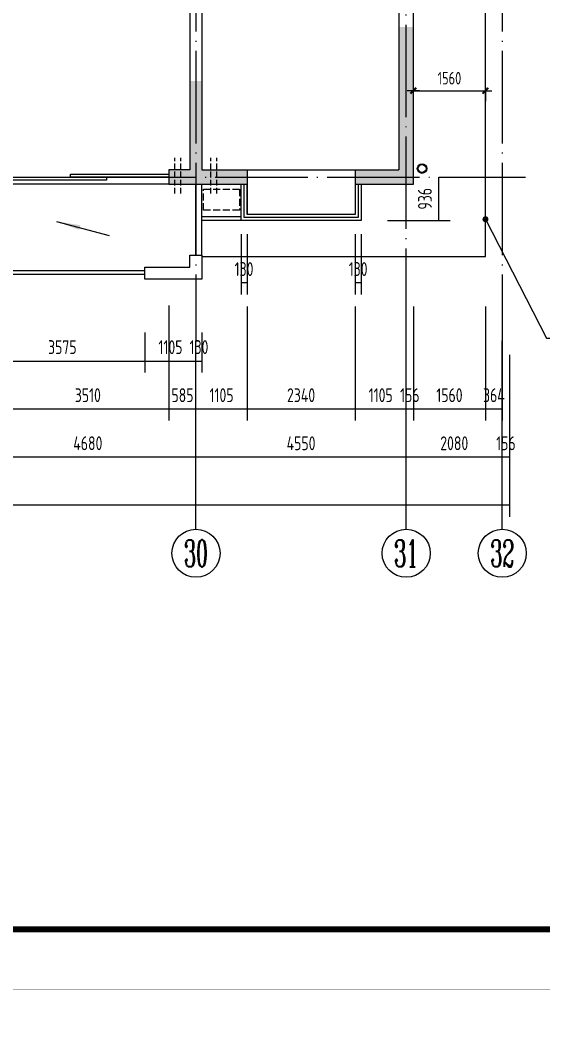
# Model space of a CAD drawing. Extents: x -726032 to 135930, y -151624 to 587044.
# Drawn here: x -653837 to -642515, y 531826 to 553422 of the extents above; entities that cross this region are included whole.
import ezdxf
from ezdxf.enums import TextEntityAlignment as Align

# ---------------------------------------------------------------- set-up
doc = ezdxf.new("R2010")
doc.units = 0
doc.header["$LTSCALE"] = 1000
doc.header["$MEASUREMENT"] = 0
doc.linetypes.add('DASH', pattern=[0.35, 0.25, -0.1])
doc.linetypes.add('DOTE', pattern=[2.42, 2, -0.2, 0.02, -0.2])
doc.layers.get('0').update_dxf_attribs({"linetype": 'CONTINUOUS'})
doc.layers.get('DEFPOINTS').update_dxf_attribs({"color": 1, "linetype": 'CONTINUOUS'})
for name, color, linetype in [('AXIS', 245, 'CONTINUOUS'), ('AXIS_TEXT', 7, 'CONTINUOUS'), ('COLUMN', 170, 'CONTINUOUS'), ('DOTE', 8, 'DOTE'), ('GROUND', 45, 'CONTINUOUS'), ('PUB_DIM', 245, 'CONTINUOUS'), ('PUB_TITLE', 1, 'CONTINUOUS'), ('ROOF', 4, 'CONTINUOUS'), ('WALL', 255, 'CONTINUOUS'), ('WINDOW', 155, 'CONTINUOUS'), ('引线', 213, 'CONTINUOUS'), ('空调', 245, 'CONTINUOUS'), ('雨水管', 20, 'CONTINUOUS')]:
    doc.layers.add(name, color=color, linetype=linetype)
doc.styles.add('COMPLEX', font='COMPLEX')
doc.styles.add('DIM_FONT', font='isocp.shx', dxfattribs={"width": 0.8})
doc.dimstyles.new('AXIS', dxfattribs={"dimtxt": 300, "dimasz": 1, "dimexe": 250, "dimexo": 300, "dimgap": 150, "dimtad": 1, "dimdec": 0, "dimzin": 0, "dimdsep": 46, "dimtxsty": 'DIM_FONT', "dimcen": 0.09, "dimse1": 1, "dimse2": 1, "dimclrt": 142, "dimadec": 0, "dimazin": 0, "dimtfac": 1, "dimtdec": 0, "dimtix": 1, "dimtmove": 2, "dimatfit": 3, "dimfxl": 1, "dimtolj": 1, "dimtzin": 0, "dimarcsym": 0})
doc.dimstyles.new('DIMA', dxfattribs={"dimtxt": 300, "dimasz": 1, "dimexe": 250, "dimexo": 300, "dimgap": 150, "dimtad": 1, "dimdec": 0, "dimzin": 0, "dimdsep": 46, "dimtxsty": 'DIM_FONT', "dimcen": 0.09, "dimse1": 1, "dimclrt": 142, "dimadec": 0, "dimazin": 0, "dimtfac": 1, "dimtdec": 0, "dimtix": 1, "dimtmove": 2, "dimatfit": 3, "dimfxl": 1, "dimtolj": 1, "dimtzin": 0, "dimarcsym": 0})
doc.dimstyles.new('DIMB', dxfattribs={"dimtxt": 300, "dimasz": 1, "dimexe": 250, "dimexo": 300, "dimgap": 150, "dimtad": 1, "dimdec": 0, "dimzin": 0, "dimdsep": 46, "dimtxsty": 'DIM_FONT', "dimcen": 0.09, "dimse2": 1, "dimclrt": 142, "dimadec": 0, "dimazin": 0, "dimtfac": 1, "dimtdec": 0, "dimtix": 1, "dimtmove": 2, "dimatfit": 3, "dimfxl": 1, "dimtolj": 1, "dimtzin": 0, "dimarcsym": 0})
doc.dimstyles.new('DIMN', dxfattribs={"dimtxt": 300, "dimasz": 1, "dimexe": 250, "dimexo": 300, "dimgap": 150, "dimtad": 1, "dimdec": 0, "dimzin": 0, "dimdsep": 46, "dimtxsty": 'DIM_FONT', "dimcen": 0.09, "dimclrt": 142, "dimadec": 0, "dimazin": 0, "dimtfac": 1, "dimtdec": 0, "dimtix": 1, "dimtmove": 2, "dimatfit": 3, "dimfxl": 1, "dimtolj": 1, "dimtzin": 0, "dimarcsym": 0})

# ---------------------------------------------------------------- blocks, each defined once
blk = doc.blocks.new('*D3557')
at = {"layer": 'DEFPOINTS', "color": 0, "transparency": 16777216}
for p in [(-651132, 546963), (-650027, 546963), (-650027, 546043)]:
    blk.add_point(p, dxfattribs=at)
at = {"layer": 'PUB_DIM', "color": 0, "lineweight": -2, "transparency": 16777216}
for p, q in [((-651132, 546663), (-651132, 545793)), ((-651131, 546043), (-650028, 546043))]:
    blk.add_line(p, q, dxfattribs=at)
at = {"layer": 'PUB_DIM', "color": 0, "transparency": 16777216}
for points in [[(-651131, 546043), (-651131, 546043), (-651132, 546043)], [(-650028, 546043), (-650028, 546043), (-650027, 546043)]]:
    blk.add_solid(points, dxfattribs=at)
at = {"layer": 'PUB_DIM', "color": 142, "transparency": 16777216, "insert": (-650579, 546343), "char_height": 300, "attachment_point": 5, "style": 'DIM_FONT'}
blk.add_mtext('\\A1;1105', dxfattribs=at)
blk = doc.blocks.new('*D3167')
at = {"layer": 'AXIS', "color": 0, "lineweight": -2, "transparency": 16777216}
blk.add_line((-650028, 543963), (-654706, 543963), dxfattribs=at)
at = {"layer": 'AXIS', "color": 0, "transparency": 16777216}
for points in [[(-654706, 543963), (-654706, 543963), (-654707, 543963)], [(-650028, 543963), (-650028, 543963), (-650027, 543963)]]:
    blk.add_solid(points, dxfattribs=at)
at = {"layer": 'DEFPOINTS', "color": 0, "transparency": 16777216}
for p in [(-654707, 546480), (-650027, 546480), (-654707, 543963)]:
    blk.add_point(p, dxfattribs=at)
at = {"layer": 'AXIS', "color": 142, "transparency": 16777216, "insert": (-652367, 544263), "char_height": 300, "attachment_point": 5, "style": 'DIM_FONT'}
blk.add_mtext('\\A1;4680', dxfattribs=at)
blk = doc.blocks.new('*D491')
at = {"layer": 'DEFPOINTS', "color": 0, "transparency": 16777216}
for p in [(-654122, 547806), (-650612, 547546), (-654122, 545003)]:
    blk.add_point(p, dxfattribs=at)
at = {"layer": 'PUB_DIM', "color": 0, "lineweight": -2, "transparency": 16777216}
for p, q in [((-654122, 547506), (-654122, 544753)), ((-650612, 547246), (-650612, 544753)), ((-650613, 545003), (-654121, 545003))]:
    blk.add_line(p, q, dxfattribs=at)
at = {"layer": 'PUB_DIM', "color": 0, "transparency": 16777216}
for points in [[(-654121, 545003), (-654121, 545003), (-654122, 545003)], [(-650613, 545003), (-650613, 545003), (-650612, 545003)]]:
    blk.add_solid(points, dxfattribs=at)
at = {"layer": 'PUB_DIM', "color": 142, "transparency": 16777216, "insert": (-652367, 545303), "char_height": 300, "attachment_point": 5, "style": 'DIM_FONT'}
blk.add_mtext('\\A1;3510', dxfattribs=at)
blk = doc.blocks.new('*D1717')
at = {"layer": 'DEFPOINTS', "color": 0, "transparency": 16777216}
for p in [(-654707, 546963), (-651132, 546963), (-651132, 546043)]:
    blk.add_point(p, dxfattribs=at)
at = {"layer": 'PUB_DIM', "color": 0, "lineweight": -2, "transparency": 16777216}
for p, q in [((-651132, 546663), (-651132, 545793)), ((-654706, 546043), (-651133, 546043))]:
    blk.add_line(p, q, dxfattribs=at)
at = {"layer": 'PUB_DIM', "color": 0, "transparency": 16777216}
for points in [[(-654706, 546043), (-654706, 546043), (-654707, 546043)], [(-651133, 546043), (-651133, 546043), (-651132, 546043)]]:
    blk.add_solid(points, dxfattribs=at)
at = {"layer": 'PUB_DIM', "color": 142, "transparency": 16777216, "insert": (-652919, 546343), "char_height": 300, "attachment_point": 5, "style": 'DIM_FONT'}
blk.add_mtext('\\A1;3575', dxfattribs=at)
blk = doc.blocks.new('*D513')
at = {"layer": 'AXIS', "color": 0, "lineweight": -2, "transparency": 16777216}
for p, q in [((-711920, 546180), (-711920, 542673)), ((-643241, 546180), (-643241, 542673)), ((-643242, 542923), (-711919, 542923))]:
    blk.add_line(p, q, dxfattribs=at)
at = {"layer": 'AXIS', "color": 0, "transparency": 16777216}
for points in [[(-711919, 542923), (-711919, 542923), (-711920, 542923)], [(-643242, 542923), (-643242, 542923), (-643241, 542923)]]:
    blk.add_solid(points, dxfattribs=at)
at = {"layer": 'DEFPOINTS', "color": 0, "transparency": 16777216}
for p in [(-711920, 546480), (-643241, 546480), (-711920, 542923)]:
    blk.add_point(p, dxfattribs=at)
at = {"layer": 'AXIS', "color": 142, "transparency": 16777216, "insert": (-677580, 543223), "char_height": 300, "attachment_point": 5, "style": 'DIM_FONT'}
blk.add_mtext('\\A1;68679', dxfattribs=at)
blk = doc.blocks.new('_AXISO')
blk.add_circle((0, 0), 0.5)
at = {"layer": 'AXIS_TEXT', "style": 'COMPLEX', "width": 1.041667}
blk.add_attdef('A', text='', height=0.56, dxfattribs=at).set_placement((-0.25, -0.28), (0.25, -0.28), align=Align.FIT)
blk = doc.blocks.new('*D3459')
at = {"layer": 'AXIS', "color": 0, "lineweight": -2, "transparency": 16777216}
for p, q in [((-643398, 543963), (-643399, 543963)), ((-643241, 543963), (-643397, 543963)), ((-643240, 543963), (-643239, 543963))]:
    blk.add_line(p, q, dxfattribs=at)
at = {"layer": 'AXIS', "color": 0, "transparency": 16777216}
for points in [[(-643398, 543963), (-643398, 543963), (-643397, 543963)], [(-643240, 543963), (-643240, 543963), (-643241, 543963)]]:
    blk.add_solid(points, dxfattribs=at)
at = {"layer": 'DEFPOINTS', "color": 0, "transparency": 16777216}
for p in [(-643397, 546480), (-643241, 546480), (-643397, 543963)]:
    blk.add_point(p, dxfattribs=at)
at = {"layer": 'AXIS', "color": 142, "transparency": 16777216, "insert": (-643319, 544263), "char_height": 300, "attachment_point": 5, "style": 'DIM_FONT'}
blk.add_mtext('\\A1;156', dxfattribs=at)
blk = doc.blocks.new('*D1451')
at = {"layer": 'DEFPOINTS', "color": 0, "transparency": 16777216}
for p in [(-643761, 547520), (-643397, 547520), (-643761, 545003)]:
    blk.add_point(p, dxfattribs=at)
at = {"layer": 'PUB_DIM', "color": 0, "lineweight": -2, "transparency": 16777216}
for p, q in [((-643761, 547220), (-643761, 544753)), ((-643397, 547220), (-643397, 544753)), ((-643762, 545003), (-643763, 545003)), ((-643397, 545003), (-643761, 545003)), ((-643396, 545003), (-643395, 545003))]:
    blk.add_line(p, q, dxfattribs=at)
at = {"layer": 'PUB_DIM', "color": 0, "transparency": 16777216}
for points in [[(-643762, 545003), (-643762, 545003), (-643761, 545003)], [(-643396, 545003), (-643396, 545003), (-643397, 545003)]]:
    blk.add_solid(points, dxfattribs=at)
at = {"layer": 'PUB_DIM', "color": 142, "transparency": 16777216, "insert": (-643579, 545303), "char_height": 300, "attachment_point": 5, "style": 'DIM_FONT'}
blk.add_mtext('\\A1;364', dxfattribs=at)
blk = doc.blocks.new('*D1454')
at = {"layer": 'DEFPOINTS', "color": 0, "transparency": 16777216}
for p in [(-648922, 547520), (-646582, 547520), (-648922, 545003)]:
    blk.add_point(p, dxfattribs=at)
at = {"layer": 'PUB_DIM', "color": 0, "lineweight": -2, "transparency": 16777216}
for p, q in [((-648922, 547220), (-648922, 544753)), ((-646582, 547220), (-646582, 544753)), ((-646583, 545003), (-648921, 545003))]:
    blk.add_line(p, q, dxfattribs=at)
at = {"layer": 'PUB_DIM', "color": 0, "transparency": 16777216}
for points in [[(-648921, 545003), (-648921, 545003), (-648922, 545003)], [(-646583, 545003), (-646583, 545003), (-646582, 545003)]]:
    blk.add_solid(points, dxfattribs=at)
at = {"layer": 'PUB_DIM', "color": 142, "transparency": 16777216, "insert": (-647752, 545303), "char_height": 300, "attachment_point": 5, "style": 'DIM_FONT'}
blk.add_mtext('\\A1;2340', dxfattribs=at)
blk = doc.blocks.new('*D1455')
at = {"layer": 'DEFPOINTS', "color": 0, "transparency": 16777216}
for p in [(-646582, 549086), (-646452, 549086), (-646582, 547732)]:
    blk.add_point(p, dxfattribs=at)
at = {"layer": 'PUB_DIM', "color": 0, "lineweight": -2, "transparency": 16777216}
for p, q in [((-646582, 548786), (-646582, 547482)), ((-646452, 548786), (-646452, 547482)), ((-646583, 547732), (-646584, 547732)), ((-646452, 547732), (-646582, 547732)), ((-646451, 547732), (-646450, 547732))]:
    blk.add_line(p, q, dxfattribs=at)
at = {"layer": 'PUB_DIM', "color": 0, "transparency": 16777216}
for points in [[(-646583, 547732), (-646583, 547732), (-646582, 547732)], [(-646451, 547732), (-646451, 547732), (-646452, 547732)]]:
    blk.add_solid(points, dxfattribs=at)
at = {"layer": 'PUB_DIM', "color": 142, "transparency": 16777216, "insert": (-646517, 548032), "char_height": 300, "attachment_point": 5, "style": 'DIM_FONT'}
blk.add_mtext('\\A1;130', dxfattribs=at)
blk = doc.blocks.new('*D2689')
at = {"layer": 'DEFPOINTS', "color": 0, "transparency": 16777216}
for p in [(-650612, 547546), (-650027, 547546), (-650612, 545003)]:
    blk.add_point(p, dxfattribs=at)
at = {"layer": 'PUB_DIM', "color": 0, "lineweight": -2, "transparency": 16777216}
for p, q in [((-650612, 547246), (-650612, 544753)), ((-650613, 545003), (-650614, 545003)), ((-650027, 545003), (-650612, 545003)), ((-650026, 545003), (-650025, 545003))]:
    blk.add_line(p, q, dxfattribs=at)
at = {"layer": 'PUB_DIM', "color": 0, "transparency": 16777216}
for points in [[(-650613, 545003), (-650613, 545003), (-650612, 545003)], [(-650026, 545003), (-650026, 545003), (-650027, 545003)]]:
    blk.add_solid(points, dxfattribs=at)
at = {"layer": 'PUB_DIM', "color": 142, "transparency": 16777216, "insert": (-650319, 545303), "char_height": 300, "attachment_point": 5, "style": 'DIM_FONT'}
blk.add_mtext('\\A1;585', dxfattribs=at)
blk = doc.blocks.new('*D2690')
at = {"layer": 'DEFPOINTS', "color": 0, "transparency": 16777216}
for p in [(-650027, 546963), (-649897, 546963), (-649897, 546043)]:
    blk.add_point(p, dxfattribs=at)
at = {"layer": 'PUB_DIM', "color": 0, "lineweight": -2, "transparency": 16777216}
for p, q in [((-649897, 546663), (-649897, 545793)), ((-650028, 546043), (-650029, 546043)), ((-650027, 546043), (-649897, 546043)), ((-649896, 546043), (-649895, 546043))]:
    blk.add_line(p, q, dxfattribs=at)
at = {"layer": 'PUB_DIM', "color": 0, "transparency": 16777216}
for points in [[(-650028, 546043), (-650028, 546043), (-650027, 546043)], [(-649896, 546043), (-649896, 546043), (-649897, 546043)]]:
    blk.add_solid(points, dxfattribs=at)
at = {"layer": 'PUB_DIM', "color": 142, "transparency": 16777216, "insert": (-649962, 546343), "char_height": 300, "attachment_point": 5, "style": 'DIM_FONT'}
blk.add_mtext('\\A1;130', dxfattribs=at)
blk = doc.blocks.new('*D3848')
at = {"layer": 'DEFPOINTS', "color": 0, "transparency": 16777216}
for p in [(-650027, 547546), (-648922, 547520), (-650027, 545003)]:
    blk.add_point(p, dxfattribs=at)
at = {"layer": 'PUB_DIM', "color": 0, "lineweight": -2, "transparency": 16777216}
for p, q in [((-648922, 547220), (-648922, 544753)), ((-648923, 545003), (-650026, 545003))]:
    blk.add_line(p, q, dxfattribs=at)
at = {"layer": 'PUB_DIM', "color": 0, "transparency": 16777216}
for points in [[(-650026, 545003), (-650026, 545003), (-650027, 545003)], [(-648923, 545003), (-648923, 545003), (-648922, 545003)]]:
    blk.add_solid(points, dxfattribs=at)
at = {"layer": 'PUB_DIM', "color": 142, "transparency": 16777216, "insert": (-649474, 545303), "char_height": 300, "attachment_point": 5, "style": 'DIM_FONT'}
blk.add_mtext('\\A1;1105', dxfattribs=at)
blk = doc.blocks.new('*D1456')
at = {"layer": 'DEFPOINTS', "color": 0, "transparency": 16777216}
for p in [(-649052, 549086), (-648922, 549086), (-649052, 547732)]:
    blk.add_point(p, dxfattribs=at)
at = {"layer": 'PUB_DIM', "color": 0, "lineweight": -2, "transparency": 16777216}
for p, q in [((-649052, 548786), (-649052, 547482)), ((-648922, 548786), (-648922, 547482)), ((-649053, 547732), (-649054, 547732)), ((-648922, 547732), (-649052, 547732)), ((-648921, 547732), (-648920, 547732))]:
    blk.add_line(p, q, dxfattribs=at)
at = {"layer": 'PUB_DIM', "color": 0, "transparency": 16777216}
for points in [[(-649053, 547732), (-649053, 547732), (-649052, 547732)], [(-648921, 547732), (-648921, 547732), (-648922, 547732)]]:
    blk.add_solid(points, dxfattribs=at)
at = {"layer": 'PUB_DIM', "color": 142, "transparency": 16777216, "insert": (-648987, 548032), "char_height": 300, "attachment_point": 5, "style": 'DIM_FONT'}
blk.add_mtext('\\A1;130', dxfattribs=at)
blk = doc.blocks.new('_DIMX')
blk.add_line((-150, 0), (150, 0))
at = {"const_width": 50}
blk.add_lwpolyline([(-70, -70), (70, 70)], dxfattribs=at)
blk = doc.blocks.new('*D2694')
at = {"layer": 'DEFPOINTS', "color": 0, "transparency": 16777216}
for p in [(-645321, 552228), (-643761, 552228), (-643761, 551892)]:
    blk.add_point(p, dxfattribs=at)
at = {"layer": 'PUB_DIM', "color": 0, "lineweight": -2, "transparency": 16777216}
for p, q in [((-645320, 551892), (-643762, 551892)), ((-643761, 551958), (-643761, 551667))]:
    blk.add_line(p, q, dxfattribs=at)
at = {"layer": 'PUB_DIM', "color": 0, "lineweight": -2, "transparency": 16777216, "xscale": 0.9, "yscale": 0.9, "zscale": 0.9, "rotation": 180}
blk.add_blockref('_DIMX', (-645321, 551892), dxfattribs=at)
at = {"layer": 'PUB_DIM', "color": 0, "lineweight": -2, "transparency": 16777216, "xscale": 0.9, "yscale": 0.9, "zscale": 0.9}
blk.add_blockref('_DIMX', (-643761, 551892), dxfattribs=at)
at = {"layer": 'PUB_DIM', "color": 142, "transparency": 16777216, "insert": (-644541, 552162), "char_height": 270, "attachment_point": 5, "style": 'DIM_FONT'}
blk.add_mtext('\\A1;1560', dxfattribs=at)
blk = doc.blocks.new('*D1458')
at = {"layer": 'DEFPOINTS', "color": 0, "transparency": 16777216}
for p in [(-645321, 547520), (-643761, 547520), (-645321, 545003)]:
    blk.add_point(p, dxfattribs=at)
at = {"layer": 'PUB_DIM', "color": 0, "lineweight": -2, "transparency": 16777216}
for p, q in [((-645321, 547220), (-645321, 544753)), ((-643761, 547220), (-643761, 544753)), ((-643762, 545003), (-645320, 545003))]:
    blk.add_line(p, q, dxfattribs=at)
at = {"layer": 'PUB_DIM', "color": 0, "transparency": 16777216}
for points in [[(-645320, 545003), (-645320, 545003), (-645321, 545003)], [(-643762, 545003), (-643762, 545003), (-643761, 545003)]]:
    blk.add_solid(points, dxfattribs=at)
at = {"layer": 'PUB_DIM', "color": 142, "transparency": 16777216, "insert": (-644541, 545303), "char_height": 300, "attachment_point": 5, "style": 'DIM_FONT'}
blk.add_mtext('\\A1;1560', dxfattribs=at)
blk = doc.blocks.new('*D3462')
at = {"layer": 'AXIS', "color": 0, "lineweight": -2, "transparency": 16777216}
blk.add_line((-643398, 543963), (-645476, 543963), dxfattribs=at)
at = {"layer": 'AXIS', "color": 0, "transparency": 16777216}
for points in [[(-645476, 543963), (-645476, 543963), (-645477, 543963)], [(-643398, 543963), (-643398, 543963), (-643397, 543963)]]:
    blk.add_solid(points, dxfattribs=at)
at = {"layer": 'DEFPOINTS', "color": 0, "transparency": 16777216}
for p in [(-645477, 546480), (-643397, 546480), (-645477, 543963)]:
    blk.add_point(p, dxfattribs=at)
at = {"layer": 'AXIS', "color": 142, "transparency": 16777216, "insert": (-644437, 544263), "char_height": 300, "attachment_point": 5, "style": 'DIM_FONT'}
blk.add_mtext('\\A1;2080', dxfattribs=at)
blk = doc.blocks.new('*D3463')
at = {"layer": 'AXIS', "color": 0, "lineweight": -2, "transparency": 16777216}
blk.add_line((-645478, 543963), (-650026, 543963), dxfattribs=at)
at = {"layer": 'AXIS', "color": 0, "transparency": 16777216}
for points in [[(-650026, 543963), (-650026, 543963), (-650027, 543963)], [(-645478, 543963), (-645478, 543963), (-645477, 543963)]]:
    blk.add_solid(points, dxfattribs=at)
at = {"layer": 'DEFPOINTS', "color": 0, "transparency": 16777216}
for p in [(-650027, 546480), (-645477, 546480), (-650027, 543963)]:
    blk.add_point(p, dxfattribs=at)
at = {"layer": 'AXIS', "color": 142, "transparency": 16777216, "insert": (-647752, 544263), "char_height": 300, "attachment_point": 5, "style": 'DIM_FONT'}
blk.add_mtext('\\A1;4550', dxfattribs=at)
blk = doc.blocks.new('*D3849')
at = {"layer": 'DEFPOINTS', "color": 0, "transparency": 16777216}
for p in [(-646179, 550022), (-644772, 550022), (-646179, 549086)]:
    blk.add_point(p, dxfattribs=at)
at = {"layer": 'PUB_DIM', "color": 0, "lineweight": -2, "transparency": 16777216}
for p, q in [((-644772, 549087), (-644772, 550021)), ((-645879, 549086), (-644522, 549086))]:
    blk.add_line(p, q, dxfattribs=at)
at = {"layer": 'PUB_DIM', "color": 0, "transparency": 16777216}
for points in [[(-644772, 550021), (-644772, 550021), (-644772, 550022)], [(-644772, 549087), (-644772, 549087), (-644772, 549086)]]:
    blk.add_solid(points, dxfattribs=at)
at = {"layer": 'PUB_DIM', "color": 142, "transparency": 16777216, "insert": (-645072, 549554), "char_height": 300, "attachment_point": 5, "rotation": 90, "style": 'DIM_FONT'}
blk.add_mtext('\\A1;936', dxfattribs=at)
blk = doc.blocks.new('*D3850')
at = {"layer": 'DEFPOINTS', "color": 0, "transparency": 16777216}
for p in [(-645477, 547520), (-645321, 547520), (-645477, 545003)]:
    blk.add_point(p, dxfattribs=at)
at = {"layer": 'PUB_DIM', "color": 0, "lineweight": -2, "transparency": 16777216}
for p, q in [((-645321, 547220), (-645321, 544753)), ((-645478, 545003), (-645479, 545003)), ((-645321, 545003), (-645477, 545003)), ((-645320, 545003), (-645319, 545003))]:
    blk.add_line(p, q, dxfattribs=at)
at = {"layer": 'PUB_DIM', "color": 0, "transparency": 16777216}
for points in [[(-645478, 545003), (-645478, 545003), (-645477, 545003)], [(-645320, 545003), (-645320, 545003), (-645321, 545003)]]:
    blk.add_solid(points, dxfattribs=at)
at = {"layer": 'PUB_DIM', "color": 142, "transparency": 16777216, "insert": (-645399, 545303), "char_height": 300, "attachment_point": 5, "style": 'DIM_FONT'}
blk.add_mtext('\\A1;156', dxfattribs=at)
blk = doc.blocks.new('*D2696')
at = {"layer": 'DEFPOINTS', "color": 0, "transparency": 16777216}
for p in [(-646582, 547520), (-645477, 547520), (-646582, 545003)]:
    blk.add_point(p, dxfattribs=at)
at = {"layer": 'PUB_DIM', "color": 0, "lineweight": -2, "transparency": 16777216}
for p, q in [((-646582, 547220), (-646582, 544753)), ((-645478, 545003), (-646581, 545003))]:
    blk.add_line(p, q, dxfattribs=at)
at = {"layer": 'PUB_DIM', "color": 0, "transparency": 16777216}
for points in [[(-646581, 545003), (-646581, 545003), (-646582, 545003)], [(-645478, 545003), (-645478, 545003), (-645477, 545003)]]:
    blk.add_solid(points, dxfattribs=at)
at = {"layer": 'PUB_DIM', "color": 142, "transparency": 16777216, "insert": (-646029, 545303), "char_height": 300, "attachment_point": 5, "style": 'DIM_FONT'}
blk.add_mtext('\\A1;1105', dxfattribs=at)
blk = doc.blocks.new('_ARROW')
blk.add_solid([(0, 0), (-1, 0.1), (-1, -0.1)])

msp = doc.modelspace()

# ---------------------------------------------------------------- linework, layer by layer
at = {"layer": 'AXIS'}
for p, q in [((-650026.9, 542402.9), (-650026.9, 546480.4)), ((-645476.9, 542402.9), (-645476.9, 546480.4)), ((-643396.9, 542402.9), (-643396.9, 546480.4))]:
    msp.add_line(p, q, dxfattribs=at)
at = {"layer": 'COLUMN'}
for points in [[(-645632.9, 550178.4), (-645632.9, 553272.4), (-645320.9, 549866.4), (-645320.9, 553272.4)], [(-650156.9, 552102.4), (-650156.9, 550178.4), (-649896.9, 552102.4), (-649896.9, 550178.4)], [(-650611.9, 550178.4), (-650611.9, 549866.4), (-648921.9, 550178.4), (-648921.9, 549866.4)], [(-646581.9, 550178.4), (-646581.9, 549866.4), (-645632.9, 550178.4), (-645320.9, 549866.4)]]:
    msp.add_solid(points, dxfattribs=at)
at = {"layer": 'DOTE'}
for p, q in [((-650026.9, 576952), (-650026.9, 546480.4)), ((-643396.9, 576952), (-643396.9, 546480.4)), ((-645476.9, 546480.4), (-645476.9, 557822.4)), ((-712529.2, 550022.4), (-642897.4, 550022.4))]:
    msp.add_line(p, q, dxfattribs=at)
at = {"layer": 'GROUND'}
for p, q in [((-643760.9, 548306.4), (-643760.9, 556106.4)), ((-650611.9, 549866.4), (-654121.9, 549866.4)), ((-649896.9, 548306.4), (-643760.9, 548306.4))]:
    msp.add_line(p, q, dxfattribs=at)
at = {"layer": 'PUB_TITLE'}
for points, const_width in [([(-726032.4, 532443.9), (-629442.4, 532443.9), (-629442.4, 587043.9), (-726032.4, 587043.9)], 0.234), ([(-723432.4, 533743.9), (-630742.4, 533743.9), (-630742.4, 585743.9), (-723432.4, 585743.9)], 130), ([(-726032.4, 477843.9), (-629442.4, 477843.9), (-629442.4, 532443.9), (-726032.4, 532443.9)], 0.234)]:
    msp.add_lwpolyline(points, close=True, dxfattribs=dict(at, const_width=const_width))
at = {"layer": 'ROOF'}
for p, q in [((-650026.9, 548332.2), (-650026.9, 549866.4)), ((-649896.9, 548332.2), (-649896.9, 549866.4)), ((-649051.9, 549164.4), (-649896.9, 549164.4)), ((-649051.9, 549086.4), (-649896.9, 549086.4))]:
    msp.add_line(p, q, dxfattribs=at)
for points in [[(-651131.9, 547994.2), (-654576.9, 547994.2)], [(-651131.9, 547916.2), (-654576.9, 547916.2)]]:
    msp.add_lwpolyline(points, dxfattribs=at)
at = {"layer": 'WALL'}
for p, q in [((-645320.9, 549866.4), (-645320.9, 556652.4)), ((-650156.9, 556366.4), (-650156.9, 550178.4)), ((-649896.9, 555274.4), (-649896.9, 550178.4)), ((-645632.9, 555274.4), (-645632.9, 550178.4)), ((-650156.9, 550178.4), (-650611.9, 550178.4)), ((-650611.9, 550178.4), (-650611.9, 549866.4)), ((-649896.9, 550178.4), (-648921.9, 550178.4)), ((-648921.9, 550178.4), (-648921.9, 549866.4)), ((-646581.9, 550178.4), (-645632.9, 550178.4)), ((-646581.9, 550178.4), (-646581.9, 549866.4)), ((-650611.9, 549866.4), (-648921.9, 549866.4)), ((-646581.9, 549866.4), (-645320.9, 549866.4))]:
    msp.add_line(p, q, dxfattribs=at)
at = {"layer": 'WALL', "color": 255}
for p, q in [((-650156.9, 548072.2), (-650156.9, 548332.2)), ((-649896.9, 548332.2), (-649896.9, 547812.2)), ((-651131.9, 547812.2), (-651131.9, 548072.2)), ((-651131.9, 548072.2), (-650156.9, 548072.2)), ((-649896.9, 547812.2), (-651131.9, 547812.2))]:
    msp.add_line(p, q, dxfattribs=at)
at = {"layer": 'WALL', "color": 0}
msp.add_line((-650156.9, 548332.2), (-649896.9, 548332.2), dxfattribs=at)
at = {"layer": 'WINDOW'}
msp.add_line((-648921.9, 550178.4), (-646581.9, 550178.4), dxfattribs=at)
for points in [[(-650611.9, 550022.4), (-652743.9, 550022.4), (-652743.9, 550087.4), (-650611.9, 550087.4)], [(-651963.9, 549957.4), (-654121.9, 549957.4), (-654121.9, 550022.4), (-651963.9, 550022.4)]]:
    msp.add_lwpolyline(points, close=True, dxfattribs=at)
for points in [[(-646451.9, 549866.4), (-646451.9, 549086.4), (-649051.9, 549086.4), (-649051.9, 549866.4)], [(-646516.9, 549866.4), (-646516.9, 549151.4), (-648986.9, 549151.4), (-648986.9, 549866.4)], [(-648921.9, 549866.4), (-648921.9, 549216.4)], [(-646581.9, 549866.4), (-646581.9, 549216.4), (-648921.9, 549216.4), (-648921.9, 549866.4)]]:
    msp.add_lwpolyline(points, dxfattribs=at)
at = {"layer": '引线', "const_width": 64.7}
msp.add_lwpolyline([(-643793.5, 549110, 1), (-643728.2, 549110, 1)], format="xyb", close=True, dxfattribs=at)
at = {"layer": '引线'}
msp.add_lwpolyline([(-643760.9, 549110), (-642442.9, 546536.6), (-638929.6, 546536.6)], dxfattribs=at)
at = {"layer": '空调', "linetype": 'DASH', "ltscale": 0.5}
for p, q in [((-650481.9, 549666.7), (-650481.9, 550440.5)), ((-650351.9, 549666.7), (-650351.9, 550440.5)), ((-649701.9, 549666.7), (-649701.9, 550440.5)), ((-649571.9, 549666.7), (-649571.9, 550440.5))]:
    msp.add_line(p, q, dxfattribs=at)
at = {"layer": '空调', "linetype": 'DASH', "ltscale": 0.6}
msp.add_lwpolyline([(-649085, 549305), (-649865, 549305), (-649865, 549760), (-649085, 549760)], close=True, dxfattribs=at)
at = {"layer": '雨水管'}
msp.add_lwpolyline([(-653046.3, 549062.8), (-651904.3, 548760.8)], dxfattribs=at)
for radius in [104, 84.5]:
    msp.add_circle((-645132.5, 550207.3), radius, dxfattribs=at)

# ---------------------------------------------------------------- block references
at = {"layer": 'AXIS'}
ref = msp.add_blockref('_AXISO', (-650026.9, 541882.9), dxfattribs=dict(at, xscale=1040, yscale=1040, zscale=1040))
ref.add_attrib('A', '30', dxfattribs={"layer": 'AXIS_TEXT', "height": 582.4, "style": 'COMPLEX', "width": 0.568182}).set_placement((-650286.9, 541591.7), (-649766.9, 541591.7), align=Align.FIT)
ref = msp.add_blockref('_AXISO', (-645476.9, 541882.9), dxfattribs=dict(at, xscale=1040, yscale=1040, zscale=1040))
ref.add_attrib('A', '31', dxfattribs={"layer": 'AXIS_TEXT', "height": 582.4, "style": 'COMPLEX', "width": 0.669643}).set_placement((-645736.9, 541591.7), (-645216.9, 541591.7), align=Align.FIT)
ref = msp.add_blockref('_AXISO', (-643396.9, 541882.9), dxfattribs=dict(at, xscale=1040, yscale=1040, zscale=1040))
ref.add_attrib('A', '32', dxfattribs={"layer": 'AXIS_TEXT', "height": 582.4, "style": 'COMPLEX', "width": 0.568182}).set_placement((-643656.9, 541591.7), (-643136.9, 541591.7), align=Align.FIT)
at = {"layer": '雨水管', "xscale": -519.9999999999976, "yscale": 520, "zscale": 520, "rotation": 345.1846182440007}
msp.add_blockref('_ARROW', (-653046.3, 549062.8), dxfattribs=at)

# ---------------------------------------------------------------- dimensions: what is measured, and where the dimension line sits
at = {"layer": 'AXIS'}
for p1, p2, distance, dimstyle, picture, middle in [((-643240.9, 546480.4), (-711919.9, 546480.4), 3557.4, 'DIMN', '*D513', (-677580.4, 543222.9)), ((-645476.9, 546480.4), (-650026.9, 546480.4), 2517.4, 'AXIS', '*D3463', (-647751.9, 544262.9)), ((-643396.9, 546480.4), (-645476.9, 546480.4), 2517.4, 'AXIS', '*D3462', (-644436.9, 544263)), ((-643240.9, 546480.4), (-643396.9, 546480.4), 2517.4, 'AXIS', '*D3459', (-643318.9, 544262.9))]:
    dim = msp.add_aligned_dim(p1=p1, p2=p2, distance=distance, dimstyle=dimstyle, dxfattribs=at)
    dim.commit()
    dim.dimension.update_dxf_attribs({"geometry": picture, "text_midpoint": middle})
dim = msp.add_linear_dim(base=(-654706.9, 543962.9), p1=(-650026.9, 546480.4), p2=(-654706.9, 546480.4), dimstyle='AXIS', dxfattribs=at)
dim.commit()
dim.dimension.update_dxf_attribs({"geometry": '*D3167', "text_midpoint": (-652366.9, 544262.9)})
at = {"layer": 'PUB_DIM'}
dim = msp.add_linear_dim(base=(-643760.9, 551891.7), p1=(-645320.9, 552227.6), p2=(-643760.9, 552227.6), dimstyle='DIMA', override={"dimscale": 0.9, "dimblk1": '_DIMX', "dimblk2": '_DIMX', "dimsah": 1}, dxfattribs=at)
dim.commit()
dim.dimension.update_dxf_attribs({"geometry": '*D2694', "text_midpoint": (-644540.9, 552161.7)})
dim = msp.add_linear_dim(base=(-644772.2, 550022.4), p1=(-646179.5, 549086.4), p2=(-646179.5, 550022.4), angle=270, dimstyle='DIMB', dxfattribs=at)
dim.commit()
dim.dimension.update_dxf_attribs({"geometry": '*D3849', "text_midpoint": (-645072.2, 549554.4)})
for base, p1, p2, dimstyle, picture, middle in [((-649051.9, 547731.9), (-648921.9, 549086.4), (-649051.9, 549086.4), 'DIMN', '*D1456', (-648986.9, 548031.9)), ((-646581.9, 547731.9), (-646451.9, 549086.4), (-646581.9, 549086.4), 'DIMN', '*D1455', (-646516.9, 548031.9)), ((-654121.9, 545002.9), (-650611.9, 547546.4), (-654121.9, 547806.4), 'DIMN', '*D491', (-652366.9, 545302.9)), ((-650611.9, 545002.9), (-650026.9, 547546.4), (-650611.9, 547546.4), 'DIMA', '*D2689', (-650319.4, 545302.9)), ((-650026.9, 545002.9), (-648921.9, 547520.4), (-650026.9, 547546.4), 'DIMB', '*D3848', (-649474.4, 545302.9)), ((-648921.9, 545002.9), (-646581.9, 547520.4), (-648921.9, 547520.4), 'DIMN', '*D1454', (-647751.9, 545303)), ((-646581.9, 545002.9), (-645476.9, 547520.4), (-646581.9, 547520.4), 'DIMA', '*D2696', (-646029.4, 545302.9)), ((-645476.9, 545002.9), (-645320.9, 547520.4), (-645476.9, 547520.4), 'DIMB', '*D3850', (-645398.9, 545302.9)), ((-645320.9, 545002.9), (-643760.9, 547520.4), (-645320.9, 547520.4), 'DIMN', '*D1458', (-644540.9, 545302.9)), ((-643760.9, 545002.9), (-643396.9, 547520.4), (-643760.9, 547520.4), 'DIMN', '*D1451', (-643578.9, 545302.9)), ((-651131.9, 546042.9), (-654706.9, 546962.8), (-651131.9, 546962.8), 'DIMA', '*D1717', (-652919.4, 546342.9)), ((-650026.9, 546042.9), (-651131.9, 546962.8), (-650026.9, 546962.8), 'DIMB', '*D3557', (-650579.4, 546342.9)), ((-649896.9, 546042.9), (-650026.9, 546962.8), (-649896.9, 546962.8), 'DIMA', '*D2690', (-649961.9, 546342.9))]:
    dim = msp.add_linear_dim(base=base, p1=p1, p2=p2, dimstyle=dimstyle, dxfattribs=at)
    dim.commit()
    dim.dimension.update_dxf_attribs({"geometry": picture, "text_midpoint": middle})

doc.saveas('drawing.dxf')
